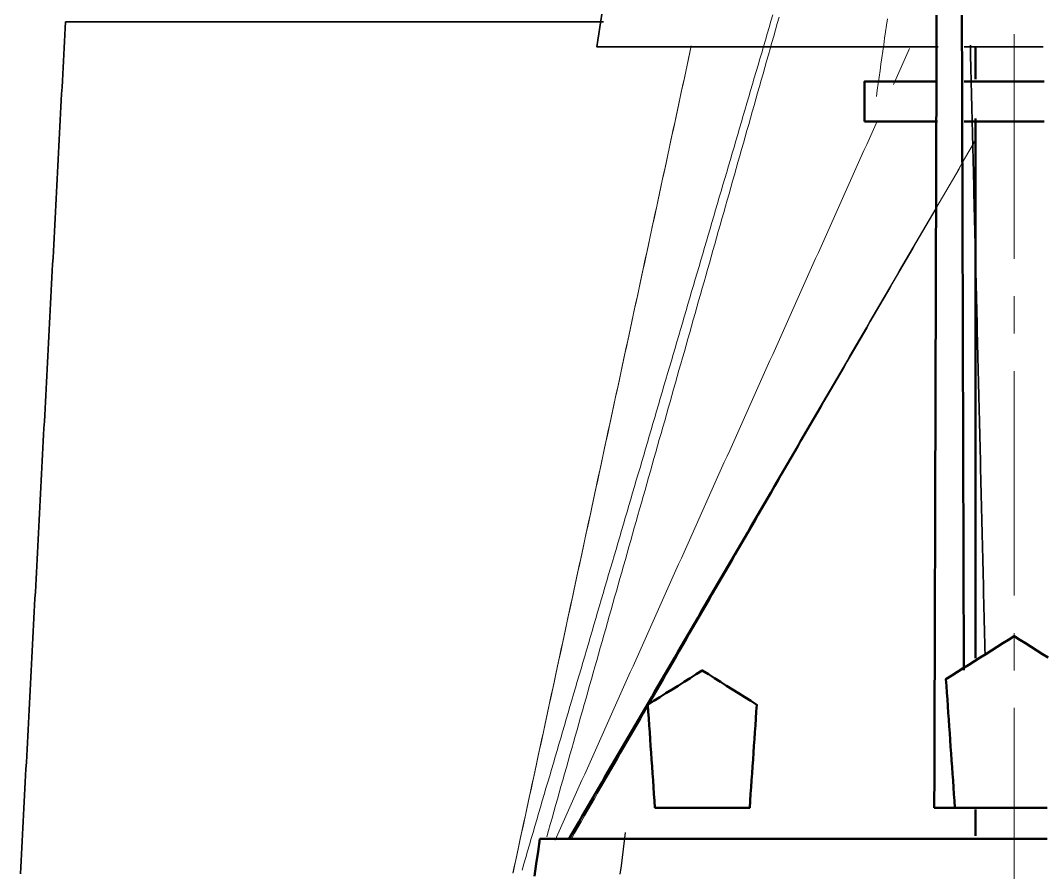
# Model space of a CAD drawing. Header units: millimetres. Extents: x 0 to 89100, y 0 to 63000.
# Drawn here: x 29533 to 37728, y 26880 to 33711 of the extents above; entities that cross this region are included whole.
import ezdxf

# ---------------------------------------------------------------- set-up
doc = ezdxf.new("R2010")
doc.units = ezdxf.units.MM
doc.header["$LTSCALE"] = 150
doc.linetypes.add('CL', pattern=[18, 12, -2, 2, -2])
for name, color, linetype, lineweight in [('中心線', 1, 'CL', 18), ('外形', 7, 'Continuous', 50), ('帆', 30, 'Continuous', 35), ('索具', 94, 'Continuous', 13), ('細部', 7, 'Continuous', 25)]:
    doc.layers.add(name, color=color, linetype=linetype, lineweight=lineweight)

msp = doc.modelspace()

# ---------------------------------------------------------------- linework, layer by layer
at = {"layer": '中心線'}
msp.add_line((37500, 12900), (37500, 55800), dxfattribs=at)
at = {"layer": '外形'}
for points in [[(36878.7, 33753.7), (36878.5, 33701.2), (36878.4, 33648.6), (36878.2, 33596.1), (36878.1, 33543.6), (36877.9, 33491.1), (36877.8, 33438.6), (36877.6, 33386.1), (36877.5, 33333.6), (36877.3, 33281.1), (36877.1, 33228.6), (36877, 33176.1), (36876.8, 33123.6), (36876.7, 33071), (36876.5, 33018.5), (36876.4, 32966), (36876.2, 32913.5), (36876.1, 32861), (36875.9, 32808.5), (36875.8, 32756), (36875.6, 32703.5), (36875.4, 32651), (36875.3, 32598.5), (36875.1, 32545.9), (36875, 32493.4), (36874.8, 32440.9), (36874.7, 32388.4), (36874.5, 32335.9), (36874.4, 32283.4), (36874.2, 32230.9), (36874.1, 32178.4), (36873.9, 32125.9), (36873.7, 32073.4), (36873.6, 32020.8), (36873.4, 31968.3), (36873.3, 31915.8), (36873.1, 31863.3), (36873, 31810.8), (36872.8, 31758.3), (36872.7, 31705.8), (36872.5, 31653.3), (36872.4, 31600.8), (36872.2, 31548.3), (36872, 31495.8), (36871.9, 31443.2), (36871.7, 31390.7), (36871.6, 31338.2), (36871.4, 31285.7), (36871.3, 31233.2), (36871.1, 31180.7), (36871, 31128.2), (36870.8, 31075.7), (36870.7, 31023.2), (36870.5, 30970.7), (36870.3, 30918.1), (36870.2, 30865.6), (36870, 30813.1), (36869.9, 30760.6), (36869.7, 30708.1), (36869.6, 30655.6), (36869.4, 30603.1), (36869.3, 30550.6), (36869.1, 30498.1), (36869, 30445.6), (36868.8, 30393.1), (36868.6, 30340.5), (36868.5, 30288), (36868.3, 30235.5), (36868.2, 30183), (36868, 30130.5), (36867.9, 30078), (36867.7, 30025.5), (36867.6, 29973), (36867.4, 29920.5), (36867.3, 29868), (36867.1, 29815.4), (36866.9, 29762.9), (36866.8, 29710.4), (36866.6, 29657.9), (36866.5, 29605.4), (36866.3, 29552.9), (36866.2, 29500.4), (36866, 29447.9), (36865.9, 29395.4), (36865.7, 29342.9), (36865.6, 29290.3), (36865.4, 29237.8), (36865.3, 29185.3), (36865.1, 29132.8), (36864.9, 29080.3), (36864.8, 29027.8), (36864.6, 28975.3), (36864.5, 28922.8), (36864.3, 28870.3), (36864.2, 28817.8), (36864, 28765.3), (36863.9, 28712.7), (36863.7, 28660.2), (36863.6, 28607.7), (36863.4, 28555.2), (36863.2, 28502.7), (36863.1, 28450.2), (36862.9, 28397.7), (36862.8, 28345.2), (36862.6, 28292.7), (36862.5, 28240.2), (36862.3, 28187.6), (36862.2, 28135.1), (36862, 28082.6), (36861.9, 28030.1), (36861.7, 27977.6), (36861.5, 27925.1), (36861.4, 27872.6), (36861.2, 27820.1), (36861.1, 27767.6), (36860.9, 27715.1), (36860.8, 27662.5), (36860.6, 27610), (36860.5, 27557.5), (36860.3, 27505), (36860.2, 27452.5), (36860, 27400)], [(37096.8, 28502.7), (37096.6, 28555.2), (37096.4, 28607.7), (37096.3, 28660.2), (37096.1, 28712.7), (37096, 28765.3), (37095.8, 28817.8), (37095.7, 28870.3), (37095.5, 28922.8), (37095.4, 28975.3), (37095.2, 29027.8), (37095.1, 29080.3), (37094.9, 29132.8), (37094.7, 29185.3), (37094.6, 29237.8), (37094.4, 29290.3), (37094.3, 29342.9), (37094.1, 29395.4), (37094, 29447.9), (37093.8, 29500.4), (37093.7, 29552.9), (37093.5, 29605.4), (37093.4, 29657.9), (37093.2, 29710.4), (37093.1, 29762.9), (37092.9, 29815.4), (37092.7, 29868), (37092.6, 29920.5), (37092.4, 29973), (37092.3, 30025.5), (37092.1, 30078), (37092, 30130.5), (37091.8, 30183), (37091.7, 30235.5), (37091.5, 30288), (37091.4, 30340.5), (37091.2, 30393.1), (37091, 30445.6), (37090.9, 30498.1), (37090.7, 30550.6), (37090.6, 30603.1), (37090.4, 30655.6), (37090.3, 30708.1), (37090.1, 30760.6), (37090, 30813.1), (37089.8, 30865.6), (37089.7, 30918.1), (37089.5, 30970.7), (37089.3, 31023.2), (37089.2, 31075.7), (37089, 31128.2), (37088.9, 31180.7), (37088.7, 31233.2), (37088.6, 31285.7), (37088.4, 31338.2), (37088.3, 31390.7), (37088.1, 31443.2), (37088, 31495.8), (37087.8, 31548.3), (37087.6, 31600.8), (37087.5, 31653.3), (37087.3, 31705.8), (37087.2, 31758.3), (37087, 31810.8), (37086.9, 31863.3), (37086.7, 31915.8), (37086.6, 31968.3), (37086.4, 32020.8), (37086.3, 32073.4), (37086.1, 32125.9), (37085.9, 32178.4), (37085.8, 32230.9), (37085.6, 32283.4), (37085.5, 32335.9), (37085.3, 32388.4), (37085.2, 32440.9), (37085, 32493.4), (37084.9, 32545.9), (37084.7, 32598.5), (37084.6, 32651), (37084.4, 32703.5), (37084.2, 32756), (37084.1, 32808.5), (37083.9, 32861), (37083.8, 32913.5), (37083.6, 32966), (37083.5, 33018.5), (37083.3, 33071), (37083.2, 33123.6), (37083, 33176.1), (37082.9, 33228.6), (37082.7, 33281.1), (37082.5, 33333.6), (37082.4, 33386.1), (37082.2, 33438.6), (37082.1, 33491.1), (37081.9, 33543.6), (37081.8, 33596.1), (37081.6, 33648.6), (37081.5, 33701.2), (37081.3, 33753.7)], [(37190, 33503.5), (37190, 33450.7), (37190, 33398), (37190, 33345.3), (37190, 33292.5), (37190, 33239.8)], [(36886.7, 33220), (36833.3, 33220), (36780, 33220), (36726.7, 33220), (36673.3, 33220), (36620, 33220), (36566.7, 33220), (36513.3, 33220), (36460, 33220), (36406.7, 33220), (36353.3, 33220), (36300, 33220), (36300, 33166.7), (36300, 33113.3), (36300, 33060), (36300, 33006.7), (36300, 32953.3), (36300, 32900)], [(37740, 33220), (37686.7, 33220), (37633.3, 33220), (37580, 33220), (37526.7, 33220), (37473.3, 33220), (37420, 33220), (37366.7, 33220), (37313.3, 33220), (37260, 33220), (37206.7, 33220), (37153.3, 33220), (37100, 33220)], [(36300, 32900), (36353.3, 32900), (36406.7, 32900), (36460, 32900), (36513.3, 32900), (36566.7, 32900), (36620, 32900), (36673.3, 32900), (36726.7, 32900), (36780, 32900), (36833.3, 32900), (36886.7, 32900)], [(37100, 32900), (37153.3, 32900), (37206.7, 32900), (37260, 32900), (37313.3, 32900), (37366.7, 32900), (37420, 32900), (37473.3, 32900), (37526.7, 32900), (37580, 32900), (37633.3, 32900), (37686.7, 32900), (37740, 32900)], [(37190, 32923.4), (37190, 32870.6), (37190, 32817.9), (37190, 32765.2), (37190, 32712.4), (37190, 32659.7), (37190, 32607), (37190, 32554.2), (37190, 32501.5), (37190, 32448.8), (37190, 32396), (37190, 32343.3), (37190, 32290.5), (37190, 32237.8), (37190, 32185.1), (37190, 32132.3), (37190, 32079.6), (37190, 32026.9), (37190, 31974.1), (37190, 31921.4), (37190, 31868.7), (37190, 31815.9), (37190, 31763.2), (37190, 31710.4), (37190, 31657.7), (37190, 31605), (37190, 31552.2), (37190, 31499.5), (37190, 31446.8), (37190, 31394), (37190, 31341.3), (37190, 31288.6), (37190, 31235.8), (37190, 31183.1), (37190, 31130.3), (37190, 31077.6), (37190, 31024.9), (37190, 30972.1), (37190, 30919.4), (37190, 30866.7), (37190, 30813.9), (37190, 30761.2), (37190, 30708.5), (37190, 30655.7), (37190, 30603), (37190, 30550.2), (37190, 30497.5), (37190, 30444.8), (37190, 30392), (37190, 30339.3), (37190, 30286.6), (37190, 30233.8), (37190, 30181.1), (37190, 30128.4), (37190, 30075.6), (37190, 30022.9), (37190, 29970.1), (37190, 29917.4), (37190, 29864.7), (37190, 29811.9), (37190, 29759.2), (37190, 29706.5), (37190, 29653.7), (37190, 29601), (37190, 29548.3), (37190, 29495.5), (37190, 29442.8), (37190, 29390), (37190, 29337.3), (37190, 29284.6), (37190, 29231.8), (37190, 29179.1), (37190, 29126.4), (37190, 29073.6), (37190, 29020.9), (37190, 28968.2), (37190, 28915.4), (37190, 28862.7), (37190, 28810), (37190, 28757.2), (37190, 28704.5), (37190, 28651.7), (37190, 28599)], [(37773.1, 28603.1), (37727.6, 28631.8), (37682.1, 28660.4), (37636.6, 28689.1), (37591, 28717.7), (37545.5, 28746.4), (37500, 28775), (37454.5, 28746.4), (37409, 28717.7), (37363.4, 28689.1), (37317.9, 28660.4), (37272.4, 28631.8), (37226.9, 28603.1), (37181.4, 28574.5), (37135.8, 28545.8), (37090.3, 28517.2), (37044.8, 28488.5), (36999.3, 28459.9), (36953.8, 28431.2), (36957.5, 28377), (36961.2, 28322.7), (36965, 28268.4), (36968.8, 28214.1), (36972.5, 28159.9), (36976.2, 28105.6), (36980, 28051.3), (36983.8, 27997), (36987.5, 27942.8), (36991.2, 27888.5), (36995, 27834.2), (36998.8, 27779.9), (37002.5, 27725.7), (37006.2, 27671.4), (37010, 27617.1), (37013.8, 27562.8), (37017.5, 27508.6), (37021.2, 27454.3), (37025, 27400)], [(34620, 27400), (34674.3, 27400), (34728.6, 27400), (34782.9, 27400), (34837.1, 27400), (34891.4, 27400), (34945.7, 27400), (35000, 27400), (35054.3, 27400), (35108.6, 27400), (35162.9, 27400), (35217.1, 27400), (35271.4, 27400), (35325.7, 27400), (35380, 27400), (35383.8, 27455), (35387.6, 27510), (35391.4, 27565), (35395.2, 27620), (35399, 27675), (35402.8, 27730), (35406.6, 27785), (35410.4, 27840), (35414.2, 27895), (35418, 27950), (35421.8, 28005), (35425.6, 28060), (35429.4, 28115), (35433.2, 28170), (35437, 28225), (35388.4, 28255.6), (35339.9, 28286.1), (35291.3, 28316.7), (35242.8, 28347.2), (35194.2, 28377.8), (35145.7, 28408.3), (35097.1, 28438.9), (35048.6, 28469.4), (35000, 28500), (34951.4, 28469.4), (34902.9, 28438.9), (34854.3, 28408.3), (34805.8, 28377.8), (34757.2, 28347.2), (34708.7, 28316.7), (34660.1, 28286.1), (34611.6, 28255.6), (34563, 28225), (34566.8, 28170), (34570.6, 28115), (34574.4, 28060), (34578.2, 28005), (34582, 27950), (34585.8, 27895), (34589.6, 27840), (34593.4, 27785), (34597.2, 27730), (34601, 27675), (34604.8, 27620), (34608.6, 27565), (34612.4, 27510), (34616.2, 27455), (34620, 27400)], [(36860, 27400), (36920, 27400), (36980, 27400), (37040, 27400)], [(37025, 27400), (37077.8, 27400), (37130.6, 27400), (37183.3, 27400), (37236.1, 27400), (37288.9, 27400), (37341.7, 27400), (37394.4, 27400), (37447.2, 27400), (37500, 27400), (37552.8, 27400), (37605.6, 27400), (37658.3, 27400), (37711.1, 27400), (37763.9, 27400)], [(37190, 27386.1), (37190, 27333.3), (37190, 27280.6), (37190, 27227.9), (37190, 27175.1)], [(33654.1, 26850), (33668.9, 26950), (33683.7, 27050), (33698.4, 27150), (33751.2, 27150), (33804, 27150), (33856.8, 27150), (33909.6, 27150), (33962.4, 27150), (34015.2, 27150), (34068, 27150), (34120.8, 27150), (34173.6, 27150), (34226.4, 27150), (34279.2, 27150), (34332, 27150), (34384.8, 27150), (34437.6, 27150), (34490.4, 27150), (34543.2, 27150), (34596, 27150), (34648.8, 27150), (34701.6, 27150), (34754.4, 27150), (34807.2, 27150), (34860, 27150), (34912.8, 27150), (34965.6, 27150), (35018.4, 27150), (35071.2, 27150), (35124, 27150), (35176.8, 27150), (35229.6, 27150), (35282.4, 27150), (35335.2, 27150), (35388, 27150), (35440.8, 27150), (35493.6, 27150), (35546.4, 27150), (35599.2, 27150), (35652, 27150), (35704.8, 27150), (35757.6, 27150), (35810.4, 27150), (35863.2, 27150), (35916, 27150), (35968.8, 27150), (36021.6, 27150), (36074.4, 27150), (36127.2, 27150), (36180, 27150), (36232.8, 27150), (36285.6, 27150), (36338.4, 27150), (36391.2, 27150), (36444, 27150), (36496.8, 27150), (36549.6, 27150), (36602.4, 27150), (36655.2, 27150), (36708, 27150), (36760.8, 27150), (36813.6, 27150), (36866.4, 27150), (36919.2, 27150), (36972, 27150), (37024.8, 27150), (37077.6, 27150), (37130.4, 27150), (37183.2, 27150), (37236, 27150), (37288.8, 27150), (37341.6, 27150), (37394.4, 27150), (37447.2, 27150), (37500, 27150), (37552.8, 27150), (37605.6, 27150), (37658.4, 27150), (37711.2, 27150), (37764, 27150)]]:
    msp.add_lwpolyline(points, dxfattribs=at)
at = {"layer": '帆'}
for points in [[(29533.3, 26869.5), (29536, 26922), (29538.8, 26974.6), (29541.6, 27027.1), (29544.4, 27079.7), (29547.2, 27132.2), (29549.9, 27184.7), (29552.7, 27237.3), (29555.5, 27289.8), (29558.3, 27342.4), (29561, 27394.9), (29563.8, 27447.5), (29566.6, 27500), (29569.4, 27552.5), (29572.1, 27605.1), (29574.9, 27657.6), (29577.7, 27710.2), (29580.5, 27762.7), (29583.2, 27815.3), (29586, 27867.8), (29588.8, 27920.3), (29591.6, 27972.9), (29594.4, 28025.4), (29597.1, 28078), (29599.9, 28130.5), (29602.7, 28183.1), (29605.5, 28235.6), (29608.2, 28288.1), (29611, 28340.7), (29613.8, 28393.2), (29616.6, 28445.8), (29619.3, 28498.3), (29622.1, 28550.8), (29624.9, 28603.4), (29627.7, 28655.9), (29630.5, 28708.5), (29633.2, 28761), (29636, 28813.6), (29638.8, 28866.1), (29641.6, 28918.6), (29644.3, 28971.2), (29647.1, 29023.7), (29649.9, 29076.3), (29652.7, 29128.8), (29655.4, 29181.4), (29658.2, 29233.9), (29661, 29286.4), (29663.8, 29339), (29666.6, 29391.5), (29669.3, 29444.1), (29672.1, 29496.6), (29674.9, 29549.2), (29677.7, 29601.7), (29680.4, 29654.2), (29683.2, 29706.8), (29686, 29759.3), (29688.8, 29811.9), (29691.5, 29864.4), (29694.3, 29916.9), (29697.1, 29969.5), (29699.9, 30022), (29702.7, 30074.6), (29705.4, 30127.1), (29708.2, 30179.7), (29711, 30232.2), (29713.8, 30284.7), (29716.5, 30337.3), (29719.3, 30389.8), (29722.1, 30442.4), (29724.9, 30494.9), (29727.6, 30547.5), (29730.4, 30600), (29733.2, 30652.5), (29736, 30705.1), (29738.7, 30757.6), (29741.5, 30810.2), (29744.3, 30862.7), (29747.1, 30915.3), (29749.9, 30967.8), (29752.6, 31020.3), (29755.4, 31072.9), (29758.2, 31125.4), (29761, 31178), (29763.7, 31230.5), (29766.5, 31283.1), (29769.3, 31335.6), (29772.1, 31388.1), (29774.8, 31440.7), (29777.6, 31493.2), (29780.4, 31545.8), (29783.2, 31598.3), (29786, 31650.8), (29788.7, 31703.4), (29791.5, 31755.9), (29794.3, 31808.5), (29797.1, 31861), (29799.8, 31913.6), (29802.6, 31966.1), (29805.4, 32018.6), (29808.2, 32071.2), (29810.9, 32123.7), (29813.7, 32176.3), (29816.5, 32228.8), (29819.3, 32281.4), (29822.1, 32333.9), (29824.8, 32386.4), (29827.6, 32439), (29830.4, 32491.5), (29833.2, 32544.1), (29835.9, 32596.6), (29838.7, 32649.2), (29841.5, 32701.7), (29844.3, 32754.2), (29847, 32806.8), (29849.8, 32859.3), (29852.6, 32911.9), (29855.4, 32964.4), (29858.2, 33016.9), (29860.9, 33069.5), (29863.7, 33122), (29866.5, 33174.6), (29869.3, 33227.1), (29872, 33279.7), (29874.8, 33332.2), (29877.6, 33384.7), (29880.4, 33437.3), (29883.1, 33489.8), (29885.9, 33542.4), (29888.7, 33594.9), (29891.5, 33647.5), (29894.2, 33700)], [(29894.2, 33700), (29946.9, 33700), (29999.5, 33700), (30052.1, 33700), (30104.7, 33700), (30157.3, 33700), (30209.9, 33700), (30262.5, 33700), (30315.1, 33700), (30367.7, 33700), (30420.3, 33700), (30472.9, 33700), (30525.5, 33700), (30578.1, 33700), (30630.7, 33700), (30683.3, 33700), (30735.9, 33700), (30788.5, 33700), (30841.1, 33700), (30893.7, 33700), (30946.3, 33700), (30998.9, 33700), (31051.5, 33700), (31104.1, 33700), (31156.7, 33700), (31209.3, 33700), (31261.9, 33700), (31314.5, 33700), (31367.1, 33700), (31419.7, 33700), (31472.3, 33700), (31524.9, 33700), (31577.5, 33700), (31630.1, 33700), (31682.7, 33700), (31735.3, 33700), (31787.9, 33700), (31840.5, 33700), (31893.1, 33700), (31945.7, 33700), (31998.3, 33700), (32050.9, 33700), (32103.5, 33700), (32156.1, 33700), (32208.7, 33700), (32261.3, 33700), (32313.9, 33700), (32366.5, 33700), (32419.1, 33700), (32471.7, 33700), (32524.3, 33700), (32576.9, 33700), (32629.5, 33700), (32682.1, 33700), (32734.7, 33700), (32787.3, 33700), (32839.9, 33700), (32892.5, 33700), (32945.1, 33700), (32997.7, 33700), (33050.3, 33700), (33102.9, 33700), (33155.5, 33700), (33208.1, 33700), (33260.7, 33700), (33313.3, 33700), (33365.9, 33700), (33418.5, 33700), (33471.1, 33700), (33523.7, 33700), (33576.3, 33700), (33628.9, 33700), (33681.5, 33700), (33734.1, 33700), (33786.7, 33700), (33839.3, 33700), (33891.9, 33700), (33944.5, 33700), (33997.1, 33700), (34049.7, 33700), (34102.3, 33700), (34154.9, 33700), (34207.5, 33700)], [(36889.9, 33500), (36837.3, 33500), (36784.7, 33500), (36732.1, 33500), (36679.5, 33500), (36626.8, 33500), (36574.2, 33500), (36521.6, 33500), (36469, 33500), (36416.4, 33500), (36363.8, 33500), (36311.1, 33500), (36258.5, 33500), (36205.9, 33500), (36153.3, 33500), (36100.7, 33500), (36048.1, 33500), (35995.4, 33500), (35942.8, 33500), (35890.2, 33500), (35837.6, 33500), (35785, 33500), (35732.4, 33500), (35679.7, 33500), (35627.1, 33500), (35574.5, 33500), (35521.9, 33500), (35469.3, 33500), (35416.6, 33500), (35364, 33500), (35311.4, 33500), (35258.8, 33500), (35206.2, 33500), (35153.6, 33500), (35100.9, 33500), (35048.3, 33500), (34995.7, 33500), (34943.1, 33500), (34890.5, 33500), (34837.9, 33500), (34785.2, 33500), (34732.6, 33500), (34680, 33500), (34627.4, 33500), (34574.8, 33500), (34522.2, 33500), (34469.5, 33500), (34416.9, 33500), (34364.3, 33500), (34311.7, 33500), (34259.1, 33500), (34206.5, 33500), (34153.8, 33500), (34161.9, 33552), (34169.9, 33603.9), (34177.9, 33655.9), (34186, 33707.8), (34194, 33759.8)], [(37731.8, 33500), (37679.2, 33500), (37626.6, 33500), (37573.9, 33500), (37521.3, 33500), (37468.7, 33500), (37416.1, 33500), (37363.5, 33500), (37310.9, 33500), (37258.2, 33500), (37205.6, 33500), (37153, 33500), (37100.4, 33500)], [(37149.1, 33511.9), (37150.3, 33459.3), (37151.6, 33406.8), (37152.9, 33354.2), (37154.2, 33301.7), (37155.4, 33249.2), (37156.7, 33196.6), (37158, 33144.1), (37159.2, 33091.5), (37160.5, 33039), (37161.8, 32986.4), (37163.1, 32933.9), (37164.3, 32881.4), (37165.6, 32828.8), (37166.9, 32776.3), (37168.1, 32723.7), (37169.4, 32671.2), (37170.7, 32618.6), (37171.9, 32566.1), (37173.2, 32513.6), (37174.5, 32461), (37175.8, 32408.5), (37177, 32355.9), (37178.3, 32303.4), (37179.6, 32250.8), (37180.8, 32198.3), (37182.1, 32145.8), (37183.4, 32093.2), (37184.7, 32040.7), (37185.9, 31988.1), (37187.2, 31935.6), (37188.5, 31883.1), (37189.7, 31830.5), (37191, 31778), (37192.3, 31725.4), (37193.6, 31672.9), (37194.8, 31620.3), (37196.1, 31567.8), (37197.4, 31515.3), (37198.6, 31462.7), (37199.9, 31410.2), (37201.2, 31357.6), (37202.5, 31305.1), (37203.7, 31252.5), (37205, 31200), (37206.3, 31147.5), (37207.5, 31094.9), (37208.8, 31042.4), (37210.1, 30989.8), (37211.4, 30937.3), (37212.6, 30884.7), (37213.9, 30832.2), (37215.2, 30779.7), (37216.4, 30727.1), (37217.7, 30674.6), (37219, 30622), (37220.3, 30569.5), (37221.5, 30516.9), (37222.8, 30464.4), (37224.1, 30411.9), (37225.3, 30359.3), (37226.6, 30306.8), (37227.9, 30254.2), (37229.2, 30201.7), (37230.4, 30149.2), (37231.7, 30096.6), (37233, 30044.1), (37234.2, 29991.5), (37235.5, 29939), (37236.8, 29886.4), (37238.1, 29833.9), (37239.3, 29781.4), (37240.6, 29728.8), (37241.9, 29676.3), (37243.1, 29623.7), (37244.4, 29571.2), (37245.7, 29518.6), (37246.9, 29466.1), (37248.2, 29413.6), (37249.5, 29361), (37250.8, 29308.5), (37252, 29255.9), (37253.3, 29203.4), (37254.6, 29150.8), (37255.8, 29098.3), (37257.1, 29045.8), (37258.4, 28993.2), (37259.7, 28940.7), (37260.9, 28888.1), (37262.2, 28835.6), (37263.5, 28783.1), (37264.7, 28730.5), (37266, 28678), (37267.3, 28625.4)]]:
    msp.add_lwpolyline(points, dxfattribs=at)
at = {"layer": '索具'}
for points in [[(35564.9, 33754.4), (35550.1, 33704), (35535.3, 33653.6), (35520.5, 33603.2), (35505.8, 33552.8), (35491, 33502.4), (35476.2, 33452), (35461.4, 33401.6), (35446.6, 33351.2), (35431.9, 33300.8), (35417.1, 33250.4), (35402.3, 33200), (35387.5, 33149.6), (35372.7, 33099.2), (35358, 33048.8), (35343.2, 32998.4), (35328.4, 32948), (35313.6, 32897.6), (35298.8, 32847.2), (35284, 32796.8), (35269.3, 32746.4), (35254.5, 32696), (35239.7, 32645.6), (35224.9, 32595.2), (35210.1, 32544.8), (35195.4, 32494.4), (35180.6, 32444), (35165.8, 32393.6), (35151, 32343.2), (35136.2, 32292.8), (35121.4, 32242.4), (35106.7, 32192), (35091.9, 32141.6), (35077.1, 32091.2), (35062.3, 32040.8), (35047.5, 31990.4), (35032.8, 31940), (35018, 31889.6), (35003.2, 31839.2), (34988.4, 31788.8), (34973.6, 31738.4), (34958.8, 31688), (34944.1, 31637.6), (34929.3, 31587.2), (34914.5, 31536.8), (34899.7, 31486.4), (34884.9, 31436), (34870.2, 31385.6), (34855.4, 31335.2), (34840.6, 31284.8), (34825.8, 31234.4), (34811, 31184), (34796.2, 31133.6), (34781.5, 31083.2), (34766.7, 31032.8), (34751.9, 30982.4), (34737.1, 30932), (34722.3, 30881.6), (34707.6, 30831.2), (34692.8, 30780.8), (34678, 30730.4), (34663.2, 30680), (34648.4, 30629.6), (34633.7, 30579.2), (34618.9, 30528.8), (34604.1, 30478.4), (34589.3, 30428), (34574.5, 30377.6), (34559.7, 30327.2), (34545, 30276.8), (34530.2, 30226.4), (34515.4, 30176), (34500.6, 30125.6), (34485.8, 30075.2), (34471.1, 30024.8), (34456.3, 29974.4), (34441.5, 29924), (34426.7, 29873.6), (34411.9, 29823.2), (34397.1, 29772.8), (34382.4, 29722.4), (34367.6, 29672), (34352.8, 29621.6), (34338, 29571.2), (34323.2, 29520.8), (34308.5, 29470.4), (34293.7, 29420), (34278.9, 29369.6), (34264.1, 29319.2), (34249.3, 29268.8), (34234.5, 29218.4), (34219.8, 29168), (34205, 29117.6), (34190.2, 29067.2), (34175.4, 29016.8), (34160.6, 28966.4), (34145.9, 28916), (34131.1, 28865.6), (34116.3, 28815.2), (34101.5, 28764.8), (34086.7, 28714.4), (34071.9, 28664), (34057.2, 28613.6), (34042.4, 28563.2), (34027.6, 28512.8), (34012.8, 28462.4), (33998, 28412), (33983.3, 28361.6), (33968.5, 28311.2), (33953.7, 28260.8), (33938.9, 28210.4), (33924.1, 28160), (33909.4, 28109.6), (33894.6, 28059.2), (33879.8, 28008.8), (33865, 27958.4), (33850.2, 27908), (33835.4, 27857.6), (33820.7, 27807.2), (33805.9, 27756.8), (33791.1, 27706.4), (33776.3, 27656), (33761.5, 27605.6), (33746.8, 27555.2), (33732, 27504.8), (33717.2, 27454.4), (33702.4, 27404), (33687.6, 27353.6), (33672.8, 27303.2), (33658.1, 27252.8), (33643.3, 27202.4), (33628.5, 27152), (33613.7, 27101.6), (33598.9, 27051.2), (33584.2, 27000.8), (33569.4, 26950.4), (33554.6, 26900)], [(35615.8, 33737.1), (35601.5, 33686.6), (35587.2, 33636), (35572.8, 33585.5), (35558.5, 33534.9), (35544.2, 33484.4), (35529.8, 33433.8), (35515.5, 33383.3), (35501.2, 33332.7), (35486.8, 33282.2), (35472.5, 33231.6), (35458.2, 33181.1), (35443.8, 33130.5), (35429.5, 33080), (35415.1, 33029.4), (35400.8, 32978.9), (35386.5, 32928.3), (35372.1, 32877.8), (35357.8, 32827.2), (35343.5, 32776.7), (35329.1, 32726.1), (35314.8, 32675.6), (35300.5, 32625), (35286.1, 32574.4), (35271.8, 32523.9), (35257.5, 32473.3), (35243.1, 32422.8), (35228.8, 32372.2), (35214.5, 32321.7), (35200.1, 32271.1), (35185.8, 32220.6), (35171.5, 32170), (35157.1, 32119.5), (35142.8, 32068.9), (35128.5, 32018.4), (35114.1, 31967.8), (35099.8, 31917.3), (35085.4, 31866.7), (35071.1, 31816.2), (35056.8, 31765.6), (35042.4, 31715.1), (35028.1, 31664.5), (35013.8, 31614), (34999.4, 31563.4), (34985.1, 31512.9), (34970.8, 31462.3), (34956.4, 31411.8), (34942.1, 31361.2), (34927.8, 31310.7), (34913.4, 31260.1), (34899.1, 31209.6), (34884.8, 31159), (34870.4, 31108.5), (34856.1, 31057.9), (34841.8, 31007.4), (34827.4, 30956.8), (34813.1, 30906.2), (34798.8, 30855.7), (34784.4, 30805.1), (34770.1, 30754.6), (34755.7, 30704), (34741.4, 30653.5), (34727.1, 30602.9), (34712.7, 30552.4), (34698.4, 30501.8), (34684.1, 30451.3), (34669.7, 30400.7), (34655.4, 30350.2), (34641.1, 30299.6), (34626.7, 30249.1), (34612.4, 30198.5), (34598.1, 30148), (34583.7, 30097.4), (34569.4, 30046.9), (34555.1, 29996.3), (34540.7, 29945.8), (34526.4, 29895.2), (34512.1, 29844.7), (34497.7, 29794.1), (34483.4, 29743.6), (34469.1, 29693), (34454.7, 29642.5), (34440.4, 29591.9), (34426, 29541.4), (34411.7, 29490.8), (34397.4, 29440.3), (34383, 29389.7), (34368.7, 29339.2), (34354.4, 29288.6), (34340, 29238.1), (34325.7, 29187.5), (34311.4, 29136.9), (34297, 29086.4), (34282.7, 29035.8), (34268.4, 28985.3), (34254, 28934.7), (34239.7, 28884.2), (34225.4, 28833.6), (34211, 28783.1), (34196.7, 28732.5), (34182.4, 28682), (34168, 28631.4), (34153.7, 28580.9), (34139.4, 28530.3), (34125, 28479.8), (34110.7, 28429.2), (34096.3, 28378.7), (34082, 28328.1), (34067.7, 28277.6), (34053.3, 28227), (34039, 28176.5), (34024.7, 28125.9), (34010.3, 28075.4), (33996, 28024.8), (33981.7, 27974.3), (33967.3, 27923.7), (33953, 27873.2), (33938.7, 27822.6), (33924.3, 27772.1), (33910, 27721.5), (33895.7, 27671), (33881.3, 27620.4), (33867, 27569.9), (33852.7, 27519.3), (33838.3, 27468.8), (33824, 27418.2), (33809.7, 27367.6), (33795.3, 27317.1), (33781, 27266.5), (33766.6, 27216), (33752.3, 27165.4)], [(36396, 33100), (36403.3, 33152), (36410.7, 33204.1), (36418, 33256.1), (36425.4, 33308.1), (36432.7, 33360.2), (36440.1, 33412.2), (36447.4, 33464.2), (36454.8, 33516.3), (36462.1, 33568.3), (36469.5, 33620.3), (36476.8, 33672.4), (36484.2, 33724.4)], [(36396, 33100), (36403.3, 33152), (36410.7, 33204.1), (36418, 33256.1), (36425.4, 33308.1), (36432.7, 33360.2), (36440.1, 33412.2), (36447.4, 33464.2), (36454.8, 33516.3), (36462.1, 33568.3), (36469.5, 33620.3), (36476.8, 33672.4), (36484.2, 33724.4)], [(36396, 33100), (36403.3, 33152), (36410.7, 33204.1), (36418, 33256.1), (36425.4, 33308.1), (36432.7, 33360.2), (36440.1, 33412.2), (36447.4, 33464.2), (36454.8, 33516.3), (36462.1, 33568.3), (36469.5, 33620.3), (36476.8, 33672.4), (36484.2, 33724.4)], [(34911.5, 33506), (34900.5, 33454.6), (34889.4, 33403.2), (34878.3, 33351.8), (34867.2, 33300.4), (34856.1, 33249), (34845, 33197.6), (34834, 33146.2), (34822.9, 33094.8), (34811.8, 33043.4), (34800.7, 32992), (34789.6, 32940.6), (34778.5, 32889.2), (34767.5, 32837.8), (34756.4, 32786.5), (34745.3, 32735.1), (34734.2, 32683.7), (34723.1, 32632.3), (34712, 32580.9), (34701, 32529.5), (34689.9, 32478.1), (34678.8, 32426.7), (34667.7, 32375.3), (34656.6, 32323.9), (34645.6, 32272.5), (34634.5, 32221.1), (34623.4, 32169.7), (34612.3, 32118.3), (34601.2, 32066.9), (34590.1, 32015.6), (34579.1, 31964.2), (34568, 31912.8), (34556.9, 31861.4), (34545.8, 31810), (34534.7, 31758.6), (34523.6, 31707.2), (34512.6, 31655.8), (34501.5, 31604.4), (34490.4, 31553), (34479.3, 31501.6), (34468.2, 31450.2), (34457.1, 31398.8), (34446.1, 31347.4), (34435, 31296), (34423.9, 31244.6), (34412.8, 31193.3), (34401.7, 31141.9), (34390.6, 31090.5), (34379.6, 31039.1), (34368.5, 30987.7), (34357.4, 30936.3), (34346.3, 30884.9), (34335.2, 30833.5), (34324.2, 30782.1), (34313.1, 30730.7), (34302, 30679.3), (34290.9, 30627.9), (34279.8, 30576.5), (34268.7, 30525.1), (34257.7, 30473.7), (34246.6, 30422.4), (34235.5, 30371), (34224.4, 30319.6), (34213.3, 30268.2), (34202.2, 30216.8), (34191.2, 30165.4), (34180.1, 30114), (34169, 30062.6), (34157.9, 30011.2), (34146.8, 29959.8), (34135.7, 29908.4), (34124.7, 29857), (34113.6, 29805.6), (34102.5, 29754.2), (34091.4, 29702.8), (34080.3, 29651.4), (34069.2, 29600.1), (34058.2, 29548.7), (34047.1, 29497.3), (34036, 29445.9), (34024.9, 29394.5), (34013.8, 29343.1), (34002.8, 29291.7), (33991.7, 29240.3), (33980.6, 29188.9), (33969.5, 29137.5), (33958.4, 29086.1), (33947.3, 29034.7), (33936.3, 28983.3), (33925.2, 28931.9), (33914.1, 28880.5), (33903, 28829.2), (33891.9, 28777.8), (33880.8, 28726.4), (33869.8, 28675), (33858.7, 28623.6), (33847.6, 28572.2), (33836.5, 28520.8), (33825.4, 28469.4), (33814.3, 28418), (33803.3, 28366.6), (33792.2, 28315.2), (33781.1, 28263.8), (33770, 28212.4), (33758.9, 28161), (33747.8, 28109.6), (33736.8, 28058.2), (33725.7, 28006.9), (33714.6, 27955.5), (33703.5, 27904.1), (33692.4, 27852.7), (33681.4, 27801.3), (33670.3, 27749.9), (33659.2, 27698.5), (33648.1, 27647.1), (33637, 27595.7), (33625.9, 27544.3), (33614.9, 27492.9), (33603.8, 27441.5), (33592.7, 27390.1), (33581.6, 27338.7), (33570.5, 27287.3), (33559.4, 27236), (33548.4, 27184.6), (33537.3, 27133.2), (33526.2, 27081.8), (33515.1, 27030.4), (33504, 26979), (33492.9, 26927.6), (33481.9, 26876.2)], [(34912, 33507.5), (34900.9, 33456.1), (34889.8, 33404.8), (34878.8, 33353.4), (34867.7, 33302), (34856.6, 33250.6), (34845.5, 33199.2), (34834.4, 33147.8), (34823.4, 33096.4), (34812.3, 33045.1), (34801.2, 32993.7), (34790.1, 32942.3), (34779, 32890.9), (34768, 32839.5), (34756.9, 32788.1), (34745.8, 32736.7), (34734.7, 32685.4), (34723.6, 32634), (34712.6, 32582.6), (34701.5, 32531.2), (34690.4, 32479.8), (34679.3, 32428.4), (34668.2, 32377), (34657.1, 32325.7), (34646.1, 32274.3), (34635, 32222.9), (34623.9, 32171.5), (34612.8, 32120.1), (34601.7, 32068.7), (34590.7, 32017.3), (34579.6, 31965.9), (34568.5, 31914.6), (34557.4, 31863.2), (34546.3, 31811.8), (34535.3, 31760.4), (34524.2, 31709), (34513.1, 31657.6), (34502, 31606.2), (34490.9, 31554.9), (34479.9, 31503.5), (34468.8, 31452.1), (34457.7, 31400.7), (34446.6, 31349.3), (34435.5, 31297.9), (34424.5, 31246.5), (34413.4, 31195.2), (34402.3, 31143.8), (34391.2, 31092.4), (34380.1, 31041), (34369.1, 30989.6), (34358, 30938.2), (34346.9, 30886.8), (34335.8, 30835.5), (34324.7, 30784.1), (34313.7, 30732.7), (34302.6, 30681.3), (34291.5, 30629.9), (34280.4, 30578.5), (34269.3, 30527.1), (34258.2, 30475.8), (34247.2, 30424.4), (34236.1, 30373), (34225, 30321.6), (34213.9, 30270.2), (34202.8, 30218.8), (34191.8, 30167.4), (34180.7, 30116.1), (34169.6, 30064.7), (34158.5, 30013.3), (34147.4, 29961.9), (34136.4, 29910.5), (34125.3, 29859.1), (34114.2, 29807.7), (34103.1, 29756.3), (34092, 29705), (34081, 29653.6), (34069.9, 29602.2), (34058.8, 29550.8), (34047.7, 29499.4), (34036.6, 29448), (34025.6, 29396.6), (34014.5, 29345.3), (34003.4, 29293.9), (33992.3, 29242.5), (33981.2, 29191.1), (33970.2, 29139.7), (33959.1, 29088.3), (33948, 29036.9), (33936.9, 28985.6), (33925.8, 28934.2), (33914.8, 28882.8), (33903.7, 28831.4), (33892.6, 28780), (33881.5, 28728.6), (33870.4, 28677.2), (33859.3, 28625.9), (33848.3, 28574.5), (33837.2, 28523.1), (33826.1, 28471.7), (33815, 28420.3), (33803.9, 28368.9), (33792.9, 28317.5), (33781.8, 28266.2), (33770.7, 28214.8), (33759.6, 28163.4), (33748.5, 28112), (33737.5, 28060.6), (33726.4, 28009.2), (33715.3, 27957.8), (33704.2, 27906.4), (33693.1, 27855.1), (33682.1, 27803.7), (33671, 27752.3), (33659.9, 27700.9), (33648.8, 27649.5), (33637.7, 27598.1), (33626.7, 27546.7), (33615.6, 27495.4), (33604.5, 27444), (33593.4, 27392.6), (33582.3, 27341.2), (33571.3, 27289.8), (33560.2, 27238.4), (33549.1, 27187), (33538, 27135.7), (33526.9, 27084.3), (33515.9, 27032.9), (33504.8, 26981.5), (33493.7, 26930.1), (33482.6, 26878.7)], [(36533.2, 33196.5), (36554.7, 33244.5), (36576.3, 33292.6), (36597.8, 33340.6), (36619.3, 33388.7), (36640.9, 33436.8), (36662.4, 33484.8)], [(36533.2, 33196.5), (36554.7, 33244.5), (36576.3, 33292.6), (36597.8, 33340.6), (36619.3, 33388.7), (36640.9, 33436.8), (36662.4, 33484.8)], [(36533.2, 33196.5), (36554.7, 33244.5), (36576.3, 33292.6), (36597.8, 33340.6), (36619.3, 33388.7), (36640.9, 33436.8), (36662.4, 33484.8)], [(33820, 27140.3), (33841.5, 27188.4), (33863.1, 27236.5), (33884.6, 27284.5), (33906.1, 27332.6), (33927.7, 27380.6), (33949.2, 27428.7), (33970.7, 27476.8), (33992.3, 27524.8), (34013.8, 27572.9), (34035.3, 27621), (34056.9, 27669), (34078.4, 27717.1), (34099.9, 27765.2), (34121.5, 27813.2), (34143, 27861.3), (34164.5, 27909.4), (34186.1, 27957.4), (34207.6, 28005.5), (34229.1, 28053.5), (34250.7, 28101.6), (34272.2, 28149.7), (34293.7, 28197.7), (34315.3, 28245.8), (34336.8, 28293.9), (34358.3, 28341.9), (34379.9, 28390), (34401.4, 28438.1), (34422.9, 28486.1), (34444.5, 28534.2), (34466, 28582.3), (34487.5, 28630.3), (34509.1, 28678.4), (34530.6, 28726.5), (34552.1, 28774.5), (34573.7, 28822.6), (34595.2, 28870.6), (34616.7, 28918.7), (34638.3, 28966.8), (34659.8, 29014.8), (34681.3, 29062.9), (34702.9, 29111), (34724.4, 29159), (34745.9, 29207.1), (34767.5, 29255.2), (34789, 29303.2), (34810.5, 29351.3), (34832.1, 29399.4), (34853.6, 29447.4), (34875.1, 29495.5), (34896.7, 29543.5), (34918.2, 29591.6), (34939.7, 29639.7), (34961.3, 29687.7), (34982.8, 29735.8), (35004.3, 29783.9), (35025.9, 29831.9), (35047.4, 29880), (35068.9, 29928.1), (35090.5, 29976.1), (35112, 30024.2), (35133.5, 30072.3), (35155.1, 30120.3), (35176.6, 30168.4), (35198.1, 30216.5), (35219.7, 30264.5), (35241.2, 30312.6), (35262.7, 30360.6), (35284.3, 30408.7), (35305.8, 30456.8), (35327.3, 30504.8), (35348.9, 30552.9), (35370.4, 30601), (35391.9, 30649), (35413.5, 30697.1), (35435, 30745.2), (35456.5, 30793.2), (35478.1, 30841.3), (35499.6, 30889.4), (35521.1, 30937.4), (35542.7, 30985.5), (35564.2, 31033.5), (35585.7, 31081.6), (35607.3, 31129.7), (35628.8, 31177.7), (35650.3, 31225.8), (35671.9, 31273.9), (35693.4, 31321.9), (35714.9, 31370), (35736.5, 31418.1), (35758, 31466.1), (35779.5, 31514.2), (35801.1, 31562.3), (35822.6, 31610.3), (35844.1, 31658.4), (35865.7, 31706.5), (35887.2, 31754.5), (35908.7, 31802.6), (35930.3, 31850.6), (35951.8, 31898.7), (35973.3, 31946.8), (35994.9, 31994.8), (36016.4, 32042.9), (36037.9, 32091), (36059.5, 32139), (36081, 32187.1), (36102.5, 32235.2), (36124.1, 32283.2), (36145.6, 32331.3), (36167.1, 32379.4), (36188.7, 32427.4), (36210.2, 32475.5), (36231.7, 32523.5), (36253.3, 32571.6), (36274.8, 32619.7), (36296.3, 32667.7), (36317.9, 32715.8), (36339.4, 32763.9), (36360.9, 32811.9), (36382.5, 32860), (36404, 32908.1)], [(33820, 27140.3), (33841.5, 27188.4), (33863.1, 27236.5), (33884.6, 27284.5), (33906.1, 27332.6), (33927.7, 27380.6), (33949.2, 27428.7), (33970.7, 27476.8), (33992.3, 27524.8), (34013.8, 27572.9), (34035.3, 27621), (34056.9, 27669), (34078.4, 27717.1), (34099.9, 27765.2), (34121.5, 27813.2), (34143, 27861.3), (34164.5, 27909.4), (34186.1, 27957.4), (34207.6, 28005.5), (34229.1, 28053.5), (34250.7, 28101.6), (34272.2, 28149.7), (34293.7, 28197.7), (34315.3, 28245.8), (34336.8, 28293.9), (34358.3, 28341.9), (34379.9, 28390), (34401.4, 28438.1), (34422.9, 28486.1), (34444.5, 28534.2), (34466, 28582.3), (34487.5, 28630.3), (34509.1, 28678.4), (34530.6, 28726.5), (34552.1, 28774.5), (34573.7, 28822.6), (34595.2, 28870.6), (34616.7, 28918.7), (34638.3, 28966.8), (34659.8, 29014.8), (34681.3, 29062.9), (34702.9, 29111), (34724.4, 29159), (34745.9, 29207.1), (34767.5, 29255.2), (34789, 29303.2), (34810.5, 29351.3), (34832.1, 29399.4), (34853.6, 29447.4), (34875.1, 29495.5), (34896.7, 29543.5), (34918.2, 29591.6), (34939.7, 29639.7), (34961.3, 29687.7), (34982.8, 29735.8), (35004.3, 29783.9), (35025.9, 29831.9), (35047.4, 29880), (35068.9, 29928.1), (35090.5, 29976.1), (35112, 30024.2), (35133.5, 30072.3), (35155.1, 30120.3), (35176.6, 30168.4), (35198.1, 30216.5), (35219.7, 30264.5), (35241.2, 30312.6), (35262.7, 30360.6), (35284.3, 30408.7), (35305.8, 30456.8), (35327.3, 30504.8), (35348.9, 30552.9), (35370.4, 30601), (35391.9, 30649), (35413.5, 30697.1), (35435, 30745.2), (35456.5, 30793.2), (35478.1, 30841.3), (35499.6, 30889.4), (35521.1, 30937.4), (35542.7, 30985.5), (35564.2, 31033.5), (35585.7, 31081.6), (35607.3, 31129.7), (35628.8, 31177.7), (35650.3, 31225.8), (35671.9, 31273.9), (35693.4, 31321.9), (35714.9, 31370), (35736.5, 31418.1), (35758, 31466.1), (35779.5, 31514.2), (35801.1, 31562.3), (35822.6, 31610.3), (35844.1, 31658.4), (35865.7, 31706.5), (35887.2, 31754.5), (35908.7, 31802.6), (35930.3, 31850.6), (35951.8, 31898.7), (35973.3, 31946.8), (35994.9, 31994.8), (36016.4, 32042.9), (36037.9, 32091), (36059.5, 32139), (36081, 32187.1), (36102.5, 32235.2), (36124.1, 32283.2), (36145.6, 32331.3), (36167.1, 32379.4), (36188.7, 32427.4), (36210.2, 32475.5), (36231.7, 32523.5), (36253.3, 32571.6), (36274.8, 32619.7), (36296.3, 32667.7), (36317.9, 32715.8), (36339.4, 32763.9), (36360.9, 32811.9), (36382.5, 32860), (36404, 32908.1)], [(33820, 27140.3), (33841.5, 27188.4), (33863.1, 27236.5), (33884.6, 27284.5), (33906.1, 27332.6), (33927.7, 27380.6), (33949.2, 27428.7), (33970.7, 27476.8), (33992.3, 27524.8), (34013.8, 27572.9), (34035.3, 27621), (34056.9, 27669), (34078.4, 27717.1), (34099.9, 27765.2), (34121.5, 27813.2), (34143, 27861.3), (34164.5, 27909.4), (34186.1, 27957.4), (34207.6, 28005.5), (34229.1, 28053.5), (34250.7, 28101.6), (34272.2, 28149.7), (34293.7, 28197.7), (34315.3, 28245.8), (34336.8, 28293.9), (34358.3, 28341.9), (34379.9, 28390), (34401.4, 28438.1), (34422.9, 28486.1), (34444.5, 28534.2), (34466, 28582.3), (34487.5, 28630.3), (34509.1, 28678.4), (34530.6, 28726.5), (34552.1, 28774.5), (34573.7, 28822.6), (34595.2, 28870.6), (34616.7, 28918.7), (34638.3, 28966.8), (34659.8, 29014.8), (34681.3, 29062.9), (34702.9, 29111), (34724.4, 29159), (34745.9, 29207.1), (34767.5, 29255.2), (34789, 29303.2), (34810.5, 29351.3), (34832.1, 29399.4), (34853.6, 29447.4), (34875.1, 29495.5), (34896.7, 29543.5), (34918.2, 29591.6), (34939.7, 29639.7), (34961.3, 29687.7), (34982.8, 29735.8), (35004.3, 29783.9), (35025.9, 29831.9), (35047.4, 29880), (35068.9, 29928.1), (35090.5, 29976.1), (35112, 30024.2), (35133.5, 30072.3), (35155.1, 30120.3), (35176.6, 30168.4), (35198.1, 30216.5), (35219.7, 30264.5), (35241.2, 30312.6), (35262.7, 30360.6), (35284.3, 30408.7), (35305.8, 30456.8), (35327.3, 30504.8), (35348.9, 30552.9), (35370.4, 30601), (35391.9, 30649), (35413.5, 30697.1), (35435, 30745.2), (35456.5, 30793.2), (35478.1, 30841.3), (35499.6, 30889.4), (35521.1, 30937.4), (35542.7, 30985.5), (35564.2, 31033.5), (35585.7, 31081.6), (35607.3, 31129.7), (35628.8, 31177.7), (35650.3, 31225.8), (35671.9, 31273.9), (35693.4, 31321.9), (35714.9, 31370), (35736.5, 31418.1), (35758, 31466.1), (35779.5, 31514.2), (35801.1, 31562.3), (35822.6, 31610.3), (35844.1, 31658.4), (35865.7, 31706.5), (35887.2, 31754.5), (35908.7, 31802.6), (35930.3, 31850.6), (35951.8, 31898.7), (35973.3, 31946.8), (35994.9, 31994.8), (36016.4, 32042.9), (36037.9, 32091), (36059.5, 32139), (36081, 32187.1), (36102.5, 32235.2), (36124.1, 32283.2), (36145.6, 32331.3), (36167.1, 32379.4), (36188.7, 32427.4), (36210.2, 32475.5), (36231.7, 32523.5), (36253.3, 32571.6), (36274.8, 32619.7), (36296.3, 32667.7), (36317.9, 32715.8), (36339.4, 32763.9), (36360.9, 32811.9), (36382.5, 32860), (36404, 32908.1)], [(33938.9, 27151.4), (33965.3, 27196.9), (33991.7, 27242.4), (34018.2, 27287.9), (34044.6, 27333.4), (34071, 27379), (34097.5, 27424.5), (34123.9, 27470), (34150.3, 27515.5), (34176.8, 27561), (34203.2, 27606.6), (34229.6, 27652.1), (34256, 27697.6), (34282.5, 27743.1), (34308.9, 27788.6), (34335.3, 27834.1), (34361.8, 27879.7), (34388.2, 27925.2), (34414.6, 27970.7), (34441.1, 28016.2), (34467.5, 28061.7), (34493.9, 28107.2), (34520.4, 28152.8), (34546.8, 28198.3), (34573.2, 28243.8), (34599.7, 28289.3), (34626.1, 28334.8), (34652.5, 28380.3), (34679, 28425.9), (34705.4, 28471.4), (34731.8, 28516.9), (34758.3, 28562.4), (34784.7, 28607.9), (34811.1, 28653.4), (34837.6, 28699), (34864, 28744.5), (34890.4, 28790), (34916.8, 28835.5), (34943.3, 28881), (34969.7, 28926.6), (34996.1, 28972.1), (35022.6, 29017.6), (35049, 29063.1), (35075.4, 29108.6), (35101.9, 29154.1), (35128.3, 29199.7), (35154.7, 29245.2), (35181.2, 29290.7), (35207.6, 29336.2), (35234, 29381.7), (35260.5, 29427.2), (35286.9, 29472.8), (35313.3, 29518.3), (35339.8, 29563.8), (35366.2, 29609.3), (35392.6, 29654.8), (35419.1, 29700.3), (35445.5, 29745.9), (35471.9, 29791.4), (35498.4, 29836.9), (35524.8, 29882.4), (35551.2, 29927.9), (35577.6, 29973.4), (35604.1, 30019), (35630.5, 30064.5), (35656.9, 30110), (35683.4, 30155.5), (35709.8, 30201), (35736.2, 30246.6), (35762.7, 30292.1), (35789.1, 30337.6), (35815.5, 30383.1), (35842, 30428.6), (35868.4, 30474.1), (35894.8, 30519.7), (35921.3, 30565.2), (35947.7, 30610.7), (35974.1, 30656.2), (36000.6, 30701.7), (36027, 30747.2), (36053.4, 30792.8), (36079.9, 30838.3), (36106.3, 30883.8), (36132.7, 30929.3), (36159.2, 30974.8), (36185.6, 31020.3), (36212, 31065.9), (36238.4, 31111.4), (36264.9, 31156.9), (36291.3, 31202.4), (36317.7, 31247.9), (36344.2, 31293.4), (36370.6, 31339), (36397, 31384.5), (36423.5, 31430), (36449.9, 31475.5), (36476.3, 31521), (36502.8, 31566.6), (36529.2, 31612.1), (36555.6, 31657.6), (36582.1, 31703.1), (36608.5, 31748.6), (36634.9, 31794.1), (36661.4, 31839.7), (36687.8, 31885.2), (36714.2, 31930.7), (36740.7, 31976.2), (36767.1, 32021.7), (36793.5, 32067.2), (36820, 32112.8), (36846.4, 32158.3), (36872.8, 32203.8), (36899.2, 32249.3), (36925.7, 32294.8), (36952.1, 32340.3), (36978.5, 32385.9), (37005, 32431.4), (37031.4, 32476.9), (37057.8, 32522.4), (37084.3, 32567.9), (37110.7, 32613.4), (37137.1, 32659), (37163.6, 32704.5), (37190, 32750)], [(34582.3, 28243.8), (34608.6, 28289.3), (34635, 28334.8), (34661.3, 28380.3), (34687.6, 28425.9), (34714, 28471.4), (34740.3, 28516.9), (34766.7, 28562.4), (34793, 28607.9), (34819.4, 28653.4), (34845.7, 28699), (34872, 28744.5), (34898.4, 28790), (34924.7, 28835.5), (34951.1, 28881), (34977.4, 28926.6), (35003.7, 28972.1), (35030.1, 29017.6), (35056.4, 29063.1), (35082.8, 29108.6), (35109.1, 29154.1), (35135.4, 29199.7), (35161.8, 29245.2), (35188.1, 29290.7), (35214.5, 29336.2), (35240.8, 29381.7), (35267.1, 29427.2), (35293.5, 29472.8), (35319.8, 29518.3), (35346.2, 29563.8), (35372.5, 29609.3), (35398.8, 29654.8), (35425.2, 29700.3), (35451.5, 29745.9), (35477.9, 29791.4), (35504.2, 29836.9), (35530.5, 29882.4), (35556.9, 29927.9), (35583.2, 29973.4), (35609.6, 30019), (35635.9, 30064.5), (35662.2, 30110), (35688.6, 30155.5), (35714.9, 30201), (35741.3, 30246.6), (35767.6, 30292.1), (35794, 30337.6), (35820.3, 30383.1), (35846.6, 30428.6), (35873, 30474.1), (35899.3, 30519.7), (35925.7, 30565.2), (35952, 30610.7), (35978.3, 30656.2), (36004.7, 30701.7), (36031, 30747.2), (36057.4, 30792.8), (36083.7, 30838.3), (36110, 30883.8), (36136.4, 30929.3), (36162.7, 30974.8), (36189.1, 31020.3), (36215.4, 31065.9), (36241.7, 31111.4), (36268.1, 31156.9), (36294.4, 31202.4), (36320.8, 31247.9), (36347.1, 31293.4), (36373.4, 31339), (36399.8, 31384.5), (36426.1, 31430), (36452.5, 31475.5), (36478.8, 31521), (36505.1, 31566.6), (36531.5, 31612.1), (36557.8, 31657.6), (36584.2, 31703.1), (36610.5, 31748.6), (36636.8, 31794.1), (36663.2, 31839.7), (36689.5, 31885.2), (36715.9, 31930.7), (36742.2, 31976.2), (36768.6, 32021.7), (36794.9, 32067.2), (36821.2, 32112.8), (36847.6, 32158.3), (36873.9, 32203.8), (36900.3, 32249.3), (36926.6, 32294.8), (36952.9, 32340.3), (36979.3, 32385.9), (37005.6, 32431.4), (37032, 32476.9), (37058.3, 32522.4), (37084.6, 32567.9), (37111, 32613.4), (37137.3, 32659), (37163.7, 32704.5), (37190, 32750)], [(37083.8, 32567.9), (37110.4, 32613.4), (37136.9, 32659), (37163.5, 32704.5), (37190, 32750)], [(37084, 32567.9), (37110.5, 32613.4), (37137, 32659), (37163.5, 32704.5), (37190, 32750)], [(33925.2, 27151.4), (33951.7, 27196.9), (33978.3, 27242.4), (34004.8, 27287.9), (34031.3, 27333.4), (34057.9, 27379), (34084.4, 27424.5), (34111, 27470), (34137.5, 27515.5), (34164.1, 27561), (34190.6, 27606.6), (34217.1, 27652.1), (34243.7, 27697.6), (34270.2, 27743.1), (34296.8, 27788.6), (34323.3, 27834.1), (34349.9, 27879.7), (34376.4, 27925.2), (34402.9, 27970.7), (34429.5, 28016.2), (34456, 28061.7), (34482.6, 28107.2), (34509.1, 28152.8), (34535.7, 28198.3), (34562.2, 28243.8), (34588.8, 28289.3), (34615.3, 28334.8), (34641.8, 28380.3), (34668.4, 28425.9), (34694.9, 28471.4), (34721.5, 28516.9), (34748, 28562.4), (34774.6, 28607.9), (34801.1, 28653.4), (34827.6, 28699), (34854.2, 28744.5), (34880.7, 28790), (34907.3, 28835.5), (34933.8, 28881), (34960.4, 28926.6), (34986.9, 28972.1), (35013.4, 29017.6), (35040, 29063.1), (35066.5, 29108.6), (35093.1, 29154.1), (35119.6, 29199.7), (35146.2, 29245.2), (35172.7, 29290.7), (35199.2, 29336.2), (35225.8, 29381.7), (35252.3, 29427.2), (35278.9, 29472.8), (35305.4, 29518.3), (35332, 29563.8), (35358.5, 29609.3), (35385.1, 29654.8), (35411.6, 29700.3), (35438.1, 29745.9), (35464.7, 29791.4), (35491.2, 29836.9), (35517.8, 29882.4), (35544.3, 29927.9), (35570.9, 29973.4), (35597.4, 30019), (35623.9, 30064.5), (35650.5, 30110), (35677, 30155.5), (35703.6, 30201), (35730.1, 30246.6), (35756.7, 30292.1), (35783.2, 30337.6), (35809.7, 30383.1), (35836.3, 30428.6), (35862.8, 30474.1), (35889.4, 30519.7), (35915.9, 30565.2), (35942.5, 30610.7), (35969, 30656.2), (35995.5, 30701.7), (36022.1, 30747.2), (36048.6, 30792.8), (36075.2, 30838.3), (36101.7, 30883.8), (36128.3, 30929.3), (36154.8, 30974.8), (36181.4, 31020.3), (36207.9, 31065.9), (36234.4, 31111.4), (36261, 31156.9), (36287.5, 31202.4), (36314.1, 31247.9), (36340.6, 31293.4), (36367.2, 31339), (36393.7, 31384.5), (36420.2, 31430), (36446.8, 31475.5), (36473.3, 31521), (36499.9, 31566.6), (36526.4, 31612.1), (36553, 31657.6), (36579.5, 31703.1), (36606, 31748.6), (36632.6, 31794.1), (36659.1, 31839.7), (36685.7, 31885.2), (36712.2, 31930.7), (36738.8, 31976.2), (36765.3, 32021.7), (36791.8, 32067.2), (36818.4, 32112.8), (36844.9, 32158.3), (36871.5, 32203.8)], [(33930.7, 27151.4), (33957.2, 27196.9), (33983.7, 27242.4), (34010.2, 27287.9), (34036.7, 27333.4), (34063.2, 27379), (34089.7, 27424.5), (34116.2, 27470), (34142.7, 27515.5), (34169.2, 27561), (34195.7, 27606.6), (34222.2, 27652.1), (34248.7, 27697.6), (34275.2, 27743.1), (34301.7, 27788.6), (34328.2, 27834.1), (34354.7, 27879.7), (34381.2, 27925.2), (34407.7, 27970.7), (34434.2, 28016.2), (34460.7, 28061.7), (34487.2, 28107.2), (34513.7, 28152.8), (34540.2, 28198.3), (34566.7, 28243.8), (34593.2, 28289.3), (34619.7, 28334.8), (34646.2, 28380.3), (34672.7, 28425.9), (34699.2, 28471.4), (34725.7, 28516.9), (34752.2, 28562.4), (34778.7, 28607.9), (34805.2, 28653.4), (34831.7, 28699), (34858.2, 28744.5), (34884.7, 28790), (34911.2, 28835.5), (34937.7, 28881), (34964.2, 28926.6), (34990.7, 28972.1), (35017.2, 29017.6), (35043.7, 29063.1), (35070.2, 29108.6), (35096.7, 29154.1), (35123.1, 29199.7), (35149.6, 29245.2), (35176.1, 29290.7), (35202.6, 29336.2), (35229.1, 29381.7), (35255.6, 29427.2), (35282.1, 29472.8), (35308.6, 29518.3), (35335.1, 29563.8), (35361.6, 29609.3), (35388.1, 29654.8), (35414.6, 29700.3), (35441.1, 29745.9), (35467.6, 29791.4), (35494.1, 29836.9), (35520.6, 29882.4), (35547.1, 29927.9), (35573.6, 29973.4), (35600.1, 30019), (35626.6, 30064.5), (35653.1, 30110), (35679.6, 30155.5), (35706.1, 30201), (35732.6, 30246.6), (35759.1, 30292.1), (35785.6, 30337.6), (35812.1, 30383.1), (35838.6, 30428.6), (35865.1, 30474.1), (35891.6, 30519.7), (35918.1, 30565.2), (35944.6, 30610.7), (35971.1, 30656.2), (35997.6, 30701.7), (36024.1, 30747.2), (36050.6, 30792.8), (36077.1, 30838.3), (36103.6, 30883.8), (36130.1, 30929.3), (36156.6, 30974.8), (36183.1, 31020.3), (36209.6, 31065.9), (36236.1, 31111.4), (36262.6, 31156.9), (36289.1, 31202.4), (36315.6, 31247.9), (36342.1, 31293.4), (36368.6, 31339), (36395.1, 31384.5), (36421.6, 31430), (36448.1, 31475.5), (36474.6, 31521), (36501, 31566.6), (36527.5, 31612.1), (36554, 31657.6), (36580.5, 31703.1), (36607, 31748.6), (36633.5, 31794.1), (36660, 31839.7), (36686.5, 31885.2), (36713, 31930.7), (36739.5, 31976.2), (36766, 32021.7), (36792.5, 32067.2), (36819, 32112.8), (36845.5, 32158.3), (36872, 32203.8)], [(33950.1, 27151.4), (33976.5, 27196.9), (34002.8, 27242.4), (34029.1, 27287.9), (34055.5, 27333.4), (34081.8, 27379), (34108.2, 27424.5), (34134.5, 27470), (34160.8, 27515.5), (34187.2, 27561), (34213.5, 27606.6), (34239.9, 27652.1), (34266.2, 27697.6), (34292.5, 27743.1), (34318.9, 27788.6), (34345.2, 27834.1), (34371.6, 27879.7), (34397.9, 27925.2), (34424.2, 27970.7), (34450.6, 28016.2), (34476.9, 28061.7), (34503.3, 28107.2), (34529.6, 28152.8), (34555.9, 28198.3)]]:
    msp.add_lwpolyline(points, dxfattribs=at)
at = {"layer": '細部'}
msp.add_lwpolyline([(34342.8, 26866.7), (34350.9, 26933.3), (34359.1, 27000), (34367.1, 27066.7), (34375.2, 27133.3), (34383.3, 27200)], dxfattribs=at)

doc.saveas('drawing.dxf')
